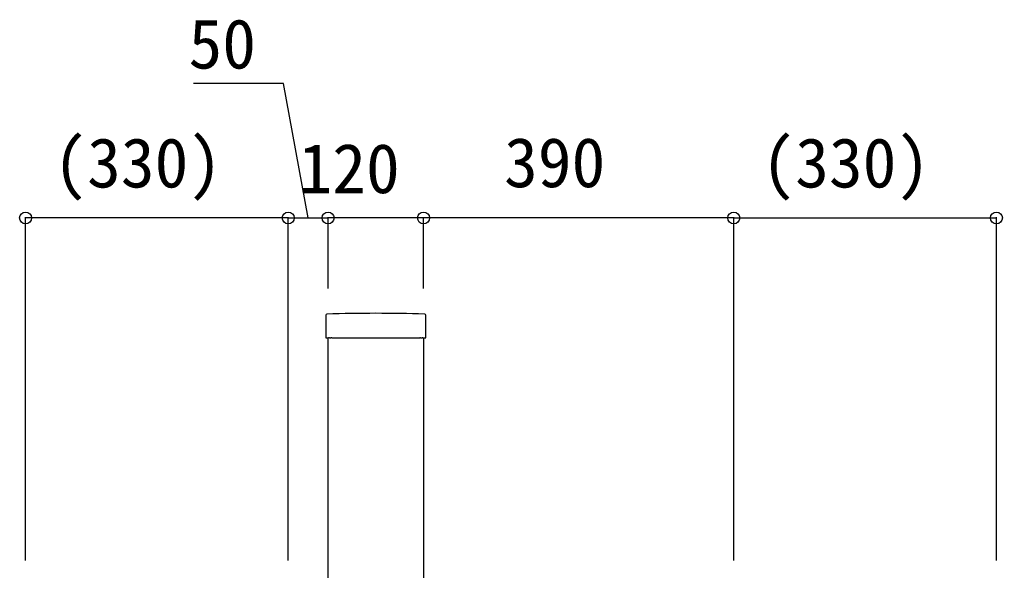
# Model space of a CAD drawing. Units: millimetres, scale not verified. Extents: x -4375 to 4375, y -6498 to 6471.
# Drawn here: x 702 to 1937, y 354 to 1047 of the extents above; entities that cross this region are included whole.
import ezdxf
from ezdxf.enums import TextEntityAlignment as Align

# ---------------------------------------------------------------- set-up
doc = ezdxf.new("R2010")
doc.units = ezdxf.units.MM
doc.header["$LTSCALE"] = 30
doc.layers.add('0-2_YKK_A1', color=4, linetype='Continuous')
doc.layers.add('0-3_YKK_D', color=6, linetype='Continuous')
doc.styles.add('ＭＳ ゴシック', font='')
doc.styles.get('ＭＳ ゴシック').set_extended_font_data('MS Gothic')

msp = doc.modelspace()

# ---------------------------------------------------------------- linework, layer by layer
at = {"layer": '0-2_YKK_A1'}
for p, q in [((1087, 674.66), (1087, 646.9)), ((1213, 646.9), (1213, 674.66)), ((1087.8, 646.1), (1090.7, 646.1)), ((1091.61, 646.16), (1090.7, 646.1)), ((1091.82, 646.16), (1093.68, 646.16)), ((1094.8, 646.1), (1093.89, 646.16)), ((1094.8, 646.1), (1205.2, 646.1)), ((1206.11, 646.16), (1205.2, 646.1)), ((1206.32, 646.16), (1208.18, 646.16)), ((1209.3, 646.1), (1208.39, 646.16)), ((1209.3, 646.1), (1212.2, 646.1))]:
    msp.add_line(p, q, dxfattribs=at)
msp.add_lwpolyline([(1210, 646.1), (1210, -1048.4), (1090, -1048.4), (1090, 646.1)], dxfattribs=at)
for centre, radius, start, end in [((1088.5, 674.66), 1.5, 91.73613, 180.02696), ((1150, -1323.4), 2000.5, 88.23692, 91.76308), ((1211.5, 674.66), 1.5, 359.97304, 88.26387)]:
    msp.add_arc(centre, radius, start, end, dxfattribs=at)
for centre, major_axis, ratio, start_param, end_param in [((1087.8, 646.9), (-0.568, -0.568), 0.99628, 5.4996506, 7.06672), ((1091.82, 646.14), (0.3, 0), 0.061163, 1.5707963, 2.3561945), ((1093.68, 646.14), (0.3, 0), 0.061163, 0.7853982, 1.5707963), ((1206.32, 646.14), (0.3, 0), 0.061163, 1.5707963, 2.3561945), ((1208.18, 646.14), (0.3, 0), 0.061163, 0.7853982, 1.5707963), ((1212.2, 646.9), (0.568, -0.568), 0.99628, 5.4996506, 7.06672)]:
    msp.add_ellipse(centre, major_axis=major_axis, ratio=ratio, start_param=start_param, end_param=end_param, dxfattribs=at)
at = {"layer": '0-3_YKK_D'}
for p, q in [((709.9, 366.17), (709.9, 798.05)), ((1040, 797.05), (709.9, 797.05)), ((1040, 366.17), (1040, 798.05)), ((1040, 367.17), (1040, 798.05)), ((1040, 797.05), (1090, 797.05)), ((1090, 708.39), (1090, 798.05)), ((1090, 708.39), (1090, 798.05)), ((1210, 797.05), (1090, 797.05)), ((1210, 708.39), (1210, 798.05)), ((1210, 708.39), (1210, 798.05)), ((1599.8, 797.05), (1210, 797.05)), ((1599.8, 366.17), (1599.8, 798.05)), ((1599.8, 366.17), (1599.8, 798.05)), ((1599.8, 797.05), (1929.9, 797.05)), ((1929.9, 366.17), (1929.9, 798.05))]:
    msp.add_line(p, q, dxfattribs=at)
msp.add_lwpolyline([(1065, 797.05), (1033.95, 966.28), (920.94, 966.28)], dxfattribs=at)
for centre in [(709.9, 797.05), (1040, 797.05), (1090, 797.05), (1090, 797.05), (1210, 797.05), (1210, 797.05), (1599.8, 797.05), (1929.9, 797.05)]:
    msp.add_circle(centre, 7.5, dxfattribs=at)

# ---------------------------------------------------------------- texts
at = {"layer": '0-3_YKK_D', "style": 'ＭＳ ゴシック'}
for s, p in [('50', (914.66, 966.28)), ('(330)', (744.8, 816.7)), ('(330)', (1634.69, 816.7)), ('120', (1052.93, 809.55)), ('390', (1311.21, 817.05))]:
    msp.add_text(s, height=62.32, dxfattribs=at).set_placement(p, align=Align.BOTTOM_LEFT)

doc.saveas('drawing.dxf')
